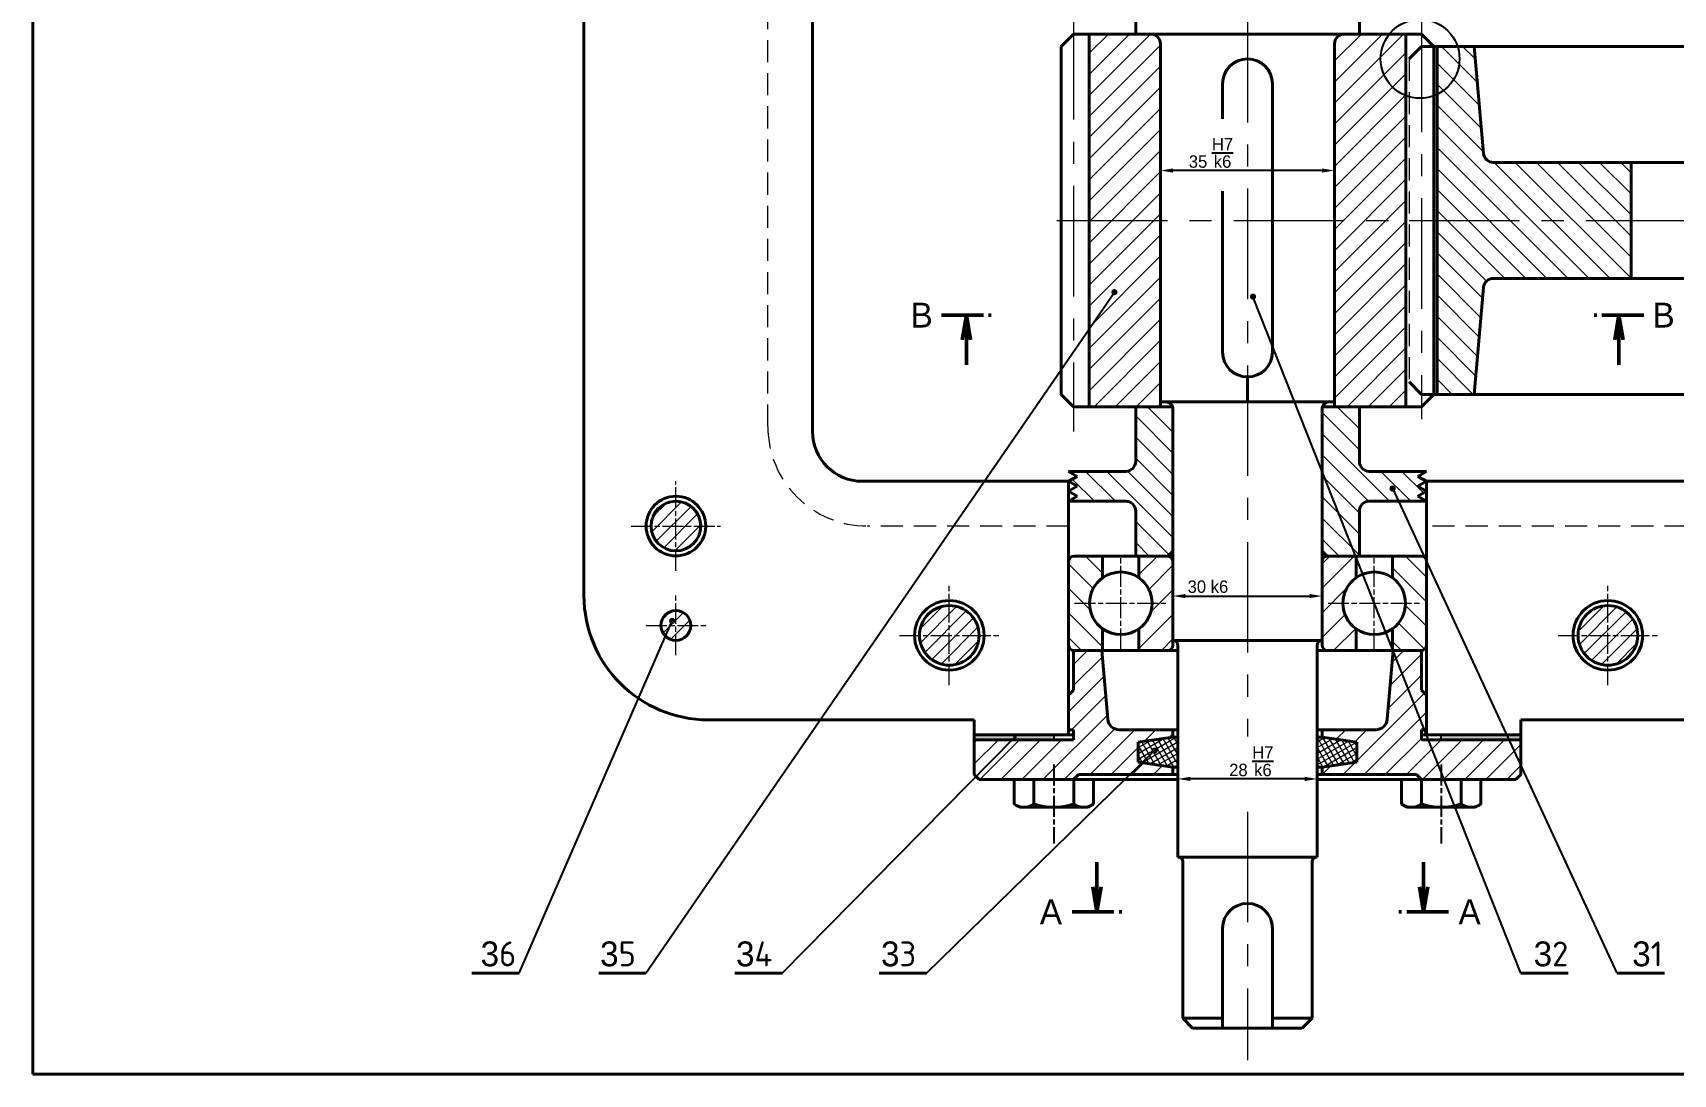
# Model space of a CAD drawing. Header units: millimetres. Extents: x -190 to 12889, y -227 to 3957.
# Drawn here: x 6903 to 7233, y 3116 to 3325.6 of the extents above; entities that cross this region are included whole.
import ezdxf

# ---------------------------------------------------------------- set-up
doc = ezdxf.new("R2010")
doc.units = ezdxf.units.MM
doc.header["$LTSCALE"] = 0.7
doc.header["$PDMODE"] = 35
doc.header["$PDSIZE"] = -4
for name, pattern in [('AM_ISO08W050', [18, 12, -1.5, 3, -1.5]), ('AM_ISO08W050x2', [9, 6, -0.75, 1.5, -0.75]), ('CENTER', [50.8, 31.75, -6.35, 6.35, -6.35]), ('HIDDEN', [9.525, 6.35, -3.175])]:
    doc.linetypes.add(name, pattern=pattern)
doc.layers.get('0').update_dxf_attribs({"color": 255})
for name, color, linetype, lineweight in [('AM_7', 4, 'AM_ISO08W050', 25), ('AM_8', 1, 'Continuous', 25), ('CON', 7, 'Continuous', 50), ('khuat', 6, 'HIDDEN', 13), ('manh', 1, 'Continuous', 13), ('net dam', 7, 'Continuous', 40), ('Net_chinh', 7, 'Continuous', 30), ('tam', 4, 'CENTER', 13)]:
    doc.layers.add(name, color=color, linetype=linetype, lineweight=lineweight)
doc.dimstyles.new('ISO-25', dxfattribs={"dimtxt": 2.5, "dimasz": 2.5, "dimexe": 1.25, "dimexo": 0.625, "dimtad": 1, "dimtxsty": 'Standard', "dimcen": 2.5, "dimadec": 0, "dimazin": 0, "dimtfac": 1, "dimtmove": 0, "dimatfit": 3, "dimfxl": 1, "dimarcsym": 0})
pattern_1 = [(45, (6426.5805, 2720.5655), (-2.474874, 2.474874), [])]
pattern_2 = [(135, (6426.5805, 2720.5655), (-2.474874, -2.474874), [])]
pattern_3 = [(120, (6426.5805, 2720.5655), (-0.8660254, -0.5), []), (210, (6426.5805, 2720.5655), (0.5, -0.8660254), [])]

# ---------------------------------------------------------------- blocks, each defined once
blk = doc.blocks.new('BULONGDAIOC')
for p, q in [((0, 8), (4.95, 8)), ((0, 8), (0, -8)), ((5.6, 6.87), (4.95, 8)), ((5.6, 6.87), (5.6, -6.87)), ((5.6, 6.87), (5.6, -6.87)), ((0, 4), (4.91, 4)), ((0, -4), (4.91, -4)), ((0, -8), (4.95, -8)), ((0.65, -8), (4.95, -8)), ((5.6, -6.87), (4.95, -8))]:
    blk.add_line(p, q)
for centre, radius, start, end in [((2.34, 6), 3.26, 322.1211, 37.8789), ((-6.4, 0), 12, 340.5288, 19.4712), ((2.34, -6), 3.26, 322.1211, 37.8789)]:
    blk.add_arc(centre, radius, start, end)
at = {"layer": 'AM_7', "linetype": 'AM_ISO08W050x2'}
blk.add_line((-3, 0), (12.9, 0), dxfattribs=at)
blk = doc.blocks.new('*D806')
at = {"color": 0, "lineweight": -2, "transparency": 16777216}
for p, q in [((7164.87, 3303.15), (7164.87, 3296.63)), ((7129.87, 3295.67), (7129.87, 3299.13)), ((7162.37, 3297.88), (7132.37, 3297.88))]:
    blk.add_line(p, q, dxfattribs=at)
at = {"color": 0, "transparency": 16777216}
for points in [[(7132.37, 3298.3), (7132.37, 3297.46), (7129.87, 3297.88)], [(7162.37, 3298.3), (7162.37, 3297.46), (7164.87, 3297.88)]]:
    blk.add_solid(points, dxfattribs=at)
at = {"layer": 'Defpoints', "color": 0, "transparency": 16777216}
for p in [(7164.87, 3303.77), (7129.87, 3297.88), (7129.87, 3295.04)]:
    blk.add_point(p, dxfattribs=at)
at = {"color": 0, "transparency": 16777216, "insert": (7140.02, 3301.42), "char_height": 2.5, "attachment_point": 5}
blk.add_mtext('35{}{\\C2; \\SH7/k6;}', dxfattribs=at)
blk = doc.blocks.new('*D807')
at = {"color": 0, "lineweight": -2, "transparency": 16777216}
for p, q in [((7132.37, 3214.88), (7132.37, 3211)), ((7134.87, 3212.25), (7159.87, 3212.25)), ((7162.37, 3212.04), (7162.37, 3211))]:
    blk.add_line(p, q, dxfattribs=at)
at = {"color": 0, "transparency": 16777216}
for points in [[(7134.87, 3212.67), (7134.87, 3211.84), (7132.37, 3212.25)], [(7159.87, 3212.67), (7159.87, 3211.84), (7162.37, 3212.25)]]:
    blk.add_solid(points, dxfattribs=at)
at = {"layer": 'Defpoints', "color": 0, "transparency": 16777216}
for p in [(7132.37, 3215.5), (7162.37, 3212.67), (7162.37, 3212.25)]:
    blk.add_point(p, dxfattribs=at)
at = {"color": 0, "transparency": 16777216, "insert": (7139.41, 3214.13), "char_height": 2.5, "attachment_point": 5}
blk.add_mtext('30{}{\\C2; k6}', dxfattribs=at)
blk = doc.blocks.new('*D808')
at = {"color": 0, "lineweight": -2, "transparency": 16777216}
for p, q in [((7133.37, 3170.2), (7133.37, 3176.71)), ((7158.87, 3175.46), (7135.87, 3175.46)), ((7161.37, 3168.16), (7161.37, 3176.71))]:
    blk.add_line(p, q, dxfattribs=at)
at = {"color": 0, "transparency": 16777216}
for points in [[(7135.87, 3175.88), (7135.87, 3175.04), (7133.37, 3175.46)], [(7158.87, 3175.88), (7158.87, 3175.04), (7161.37, 3175.46)]]:
    blk.add_solid(points, dxfattribs=at)
at = {"layer": 'Defpoints', "color": 0, "transparency": 16777216}
for p in [(7133.37, 3175.46), (7133.37, 3169.58), (7161.37, 3167.53)]:
    blk.add_point(p, dxfattribs=at)
at = {"color": 0, "transparency": 16777216, "insert": (7148.14, 3179), "char_height": 2.5, "attachment_point": 5}
blk.add_mtext('28{}{\\C2; \\SH7/k6;}', dxfattribs=at)

msp = doc.modelspace()

# ---------------------------------------------------------------- hatches: boundary and pattern name
h = msp.add_hatch()
h.set_pattern_fill('_USER', color=256, scale=2.5, angle=45, pattern_type=0)
h.set_pattern_definition([(45, (6426.5805, 2720.5655), (-1.767767, 1.767767), [])])
edge = h.paths.add_edge_path()
edge.add_arc((7122.8728, 3239.3451), 2, 270, 360)
h = msp.add_hatch(color=1)
h.dxf.hatch_style = 1
h.paths.add_polyline_path([(7092.3728, 3184.3451), (7092.3728, 3183.3436), (7108.4017, 3183.3436), (7108.4017, 3184.3451)])
h.paths.add_polyline_path([(7186.3439, 3184.3451), (7186.3439, 3183.3436), (7202.3728, 3183.3436), (7202.3728, 3184.3451)])
h.paths.add_polyline_path([(7237.3728, 3184.3451), (7237.3728, 3183.3436), (7261.7649, 3183.3436), (7261.7649, 3184.3451)])
h.paths.add_polyline_path([(7382.9807, 3184.3451), (7382.9807, 3183.3436), (7407.3728, 3183.3436), (7407.3728, 3184.3451)])
at = {"layer": 'AM_8'}
h = msp.add_hatch(color=256, dxfattribs=at)
edge = h.paths.add_edge_path(flags=0)
edge.add_arc((7120.6011, 3273.4006), 0.625, 0, 360)
h = msp.add_hatch(color=256, dxfattribs=at)
edge = h.paths.add_edge_path(flags=0)
edge.add_arc((7148.4712, 3272.5016), 0.625, 0, 360)
h = msp.add_hatch(color=256, dxfattribs=at)
edge = h.paths.add_edge_path(flags=0)
edge.add_arc((7176.5703, 3233.882), 0.625, 0, 360)
h = msp.add_hatch(color=256, dxfattribs=at)
edge = h.paths.add_edge_path(flags=0)
edge.add_arc((7031.6207, 3207.2578), 0.625, 0, 360)
h = msp.add_hatch(color=256, dxfattribs=at)
edge = h.paths.add_edge_path()
edge.add_arc((7100.5812, 3183.8825), 0.3603, 0, 360)
h = msp.add_hatch(color=256, dxfattribs=at)
edge = h.paths.add_edge_path(flags=0)
edge.add_arc((7128.6757, 3181.1542), 0.625, 0, 360)
at = {"layer": 'manh'}
h = msp.add_hatch(dxfattribs=at)
h.set_pattern_fill('_USER', color=1, scale=2, angle=45, pattern_type=0)
h.set_pattern_definition([(45, (5239.5146, 2854.2354), (-1.4142136, 1.4142136), [])])
h.paths.add_polyline_path([(7032.3728, 3354.3451), (7032.3728, 3349.3451), (7037.3728, 3349.3451, 0.41421356)])
h.paths.add_polyline_path([(7032.3728, 3354.3451, 0.41421356), (7027.3728, 3349.3451), (7032.3728, 3349.3451)])
h.paths.add_polyline_path([(7032.3728, 3349.3451), (7027.3728, 3349.3451, 0.41421356), (7032.3728, 3344.3451)])
h.paths.add_polyline_path([(7037.3728, 3349.3451), (7032.3728, 3349.3451), (7032.3728, 3344.3451, 0.41421356)])
h.paths.add_polyline_path([(7087.3728, 3377.3451), (7087.3728, 3371.3451), (7093.3728, 3371.3451, 0.41421356)])
h.paths.add_polyline_path([(7087.3728, 3377.3451, 0.41421356), (7081.3728, 3371.3451), (7087.3728, 3371.3451)])
h.paths.add_polyline_path([(7087.3728, 3371.3451), (7081.3728, 3371.3451, 0.41421356), (7087.3728, 3365.3451)])
h.paths.add_polyline_path([(7093.3728, 3371.3451), (7087.3728, 3371.3451), (7087.3728, 3365.3451, 0.41421356)])
h.paths.add_polyline_path([(7219.8728, 3377.3451, 0.41421356), (7213.8728, 3371.3451), (7219.8728, 3371.3451)])
h.paths.add_polyline_path([(7219.8728, 3371.3451), (7213.8728, 3371.3451, 0.41421356), (7219.8728, 3365.3451)])
h.paths.add_polyline_path([(7225.8728, 3371.3451), (7219.8728, 3371.3451), (7219.8728, 3365.3451, 0.41421356)])
h.paths.add_polyline_path([(7219.8728, 3377.3451), (7219.8728, 3371.3451), (7225.8728, 3371.3451, 0.41421356)])
h.paths.add_polyline_path([(7407.3728, 3377.3451), (7407.3728, 3371.3451), (7413.3728, 3371.3451, 0.41421356)])
h.paths.add_polyline_path([(7407.3728, 3377.3451, 0.41421356), (7401.3728, 3371.3451), (7407.3728, 3371.3451)])
h.paths.add_polyline_path([(7407.3728, 3371.3451), (7401.3728, 3371.3451, 0.41421356), (7407.3728, 3365.3451)])
h.paths.add_polyline_path([(7413.3728, 3371.3451), (7407.3728, 3371.3451), (7407.3728, 3365.3451, 0.41421356)])
h.paths.add_polyline_path([(7507.3728, 3354.3451, 0.41421356), (7502.3728, 3349.3451), (7507.3728, 3349.3451)])
h.paths.add_polyline_path([(7507.3728, 3354.3451), (7507.3728, 3349.3451), (7512.3728, 3349.3451, 0.41421356)])
h.paths.add_polyline_path([(7512.3728, 3349.3451), (7507.3728, 3349.3451), (7507.3728, 3344.3451, 0.41421356)])
h.paths.add_polyline_path([(7507.3728, 3349.3451), (7502.3728, 3349.3451, 0.41421356), (7507.3728, 3344.3451)])
h.paths.add_polyline_path([(7507.3728, 3372.3437, 0.41421356), (7504.3728, 3369.3437), (7507.3728, 3369.3437)])
h.paths.add_polyline_path([(7507.3728, 3372.3437), (7507.3728, 3369.3437), (7510.3728, 3369.3437, 0.41421356)])
h.paths.add_polyline_path([(7510.3728, 3369.3437), (7507.3728, 3369.3437), (7507.3728, 3366.3437, 0.41421356)])
h.paths.add_polyline_path([(7507.3728, 3369.3437), (7504.3728, 3369.3437, 0.41421356), (7507.3728, 3366.3437)])
h.paths.add_polyline_path([(7507.3728, 3231.3451, 0.41421356), (7502.3728, 3226.3451), (7507.3728, 3226.3451)])
h.paths.add_polyline_path([(7507.3728, 3231.3451), (7507.3728, 3226.3451), (7512.3728, 3226.3451, 0.41421356)])
h.paths.add_polyline_path([(7512.3728, 3226.3451), (7507.3728, 3226.3451), (7507.3728, 3221.3451, 0.41421356)])
h.paths.add_polyline_path([(7507.3728, 3226.3451), (7502.3728, 3226.3451, 0.41421356), (7507.3728, 3221.3451)])
h.paths.add_polyline_path([(7407.3728, 3210.3451, 0.37620309), (7401.4246, 3205.1318), (7401.6852, 3204.3451), (7407.3728, 3204.3451)])
h.paths.add_polyline_path([(7407.3728, 3204.3451), (7401.6852, 3204.3451), (7403.0705, 3200.163, 0.20259403), (7407.3728, 3198.3451)])
h.paths.add_polyline_path([(7413.3728, 3204.3451), (7407.3728, 3204.3451), (7407.3728, 3198.3451, 0.41421356)])
h.paths.add_polyline_path([(7407.3728, 3210.3451), (7407.3728, 3204.3451), (7413.3728, 3204.3451, 0.41421356)])
h.paths.add_polyline_path([(7401.6852, 3204.3451), (7401.3728, 3204.3451, 0.19523589), (7403.0705, 3200.163)])
h.paths.add_polyline_path([(7219.8728, 3210.3451, 0.41421356), (7213.8728, 3204.3451), (7219.8728, 3204.3451)])
h.paths.add_polyline_path([(7219.8728, 3204.3451), (7213.8728, 3204.3451, 0.41421356), (7219.8728, 3198.3451)])
h.paths.add_polyline_path([(7225.8728, 3204.3451), (7219.8728, 3204.3451), (7219.8728, 3198.3451, 0.41421356)])
h.paths.add_polyline_path([(7219.8728, 3210.3451), (7219.8728, 3204.3451), (7225.8728, 3204.3451, 0.41421356)])
h.paths.add_polyline_path([(7087.3728, 3210.3451), (7087.3728, 3204.3451), (7093.3728, 3204.3451, 0.41421356)])
h.paths.add_polyline_path([(7087.3728, 3210.3451, 0.41421356), (7081.3728, 3204.3451), (7087.3728, 3204.3451)])
h.paths.add_polyline_path([(7087.3728, 3204.3451), (7081.3728, 3204.3451, 0.41421356), (7087.3728, 3198.3451)])
h.paths.add_polyline_path([(7093.3728, 3204.3451), (7087.3728, 3204.3451), (7087.3728, 3198.3451, 0.41421356)])
h.paths.add_polyline_path([(7032.3728, 3209.3451), (7032.3728, 3206.3451), (7035.3728, 3206.3451, 0.41421356)])
h.paths.add_polyline_path([(7032.3728, 3209.3451, 0.41421356), (7029.3728, 3206.3451), (7032.3728, 3206.3451)])
h.paths.add_polyline_path([(7032.3728, 3206.3451), (7031.2242, 3206.3451), (7030.2873, 3204.1886, 0.19456239), (7032.3728, 3203.3451)])
h.paths.add_polyline_path([(7035.3728, 3206.3451), (7032.3728, 3206.3451), (7032.3728, 3203.3451, 0.41421356)])
h.paths.add_polyline_path([(7031.2242, 3206.3451), (7029.3728, 3206.3451, 0.2032696), (7030.2873, 3204.1886)])
h.paths.add_polyline_path([(7032.3728, 3231.3451, 0.41421356), (7027.3728, 3226.3451), (7032.3728, 3226.3451)])
h.paths.add_polyline_path([(7032.3728, 3226.3451), (7027.3728, 3226.3451, 0.41421356), (7032.3728, 3221.3451)])
h.paths.add_polyline_path([(7037.3728, 3226.3451), (7032.3728, 3226.3451), (7032.3728, 3221.3451, 0.41421356)])
h.paths.add_polyline_path([(7032.3728, 3231.3451), (7032.3728, 3226.3451), (7037.3728, 3226.3451, 0.41421356)])
h = msp.add_hatch(dxfattribs=at)
h.set_pattern_fill('_USER', color=1, scale=3, angle=45, pattern_type=0)
h.set_pattern_definition([(45, (4198.7608, 2653.3273), (-2.1213203, 2.1213203), [])])
h.paths.add_polyline_path([(7129.8728, 3323.3437, 0.41421356), (7127.8728, 3325.3437), (7124.8728, 3325.3437), (7115.4978, 3325.3448), (7115.4978, 3287.8451), (7129.8728, 3287.8451)])
h.paths.add_polyline_path([(7115.4978, 3250.3451), (7129.8728, 3250.3451), (7129.8728, 3287.8451), (7115.4978, 3287.8451)])
h.paths.add_polyline_path([(7179.2478, 3325.3451), (7169.8728, 3325.3451), (7169.8728, 3325.3437), (7166.8728, 3325.3437, 0.41421356), (7164.8728, 3323.3437), (7164.8728, 3287.8451), (7179.2478, 3287.8451)])
h.paths.add_polyline_path([(7179.2478, 3287.8451), (7164.8728, 3287.8451), (7164.8728, 3251.3437), (7164.8728, 3250.3451), (7169.8728, 3250.3451), (7179.2478, 3250.3451)])
h = msp.add_hatch(dxfattribs=at)
h.set_pattern_fill('_USER', color=1, scale=3, angle=135, pattern_type=0)
h.set_pattern_definition([(135, (4198.7608, 2653.3273), (-2.1213203, -2.1213203), [])])
h.paths.add_polyline_path([(7224.5603, 3299.5118), (7196.872, 3299.5118, -0.38887873), (7194.8796, 3301.3375), (7192.9981, 3322.8437), (7185.4978, 3322.8437), (7185.4978, 3287.8451), (7224.5603, 3287.8451)])
h.paths.add_polyline_path([(7224.5603, 3287.8451), (7185.4978, 3287.8451), (7185.4978, 3252.8437), (7192.9978, 3252.8437), (7194.8796, 3274.3528, -0.38887873), (7196.872, 3276.1785), (7224.5603, 3276.1785)])
h.paths.add_polyline_path([(7292.3728, 3322.8437), (7287.3728, 3322.8437), (7281.1227, 3322.8437), (7279.2411, 3301.3375, -0.38887873), (7277.2487, 3299.5118), (7249.5603, 3299.5118), (7249.5603, 3287.8451), (7292.3728, 3287.8451)])
h.paths.add_polyline_path([(7292.3728, 3287.8451), (7249.5603, 3287.8451), (7249.5603, 3276.1785), (7277.2487, 3276.1785, -0.38887873), (7279.2411, 3274.3528), (7281.1229, 3252.8437), (7290.3728, 3252.8437, 0.41421356), (7292.3728, 3254.8437)])
h = msp.add_hatch(dxfattribs=at)
h.set_pattern_fill('_USER', color=1, scale=3, angle=135, pattern_type=0)
h.set_pattern_definition([(135, (2254.031, 3257.259), (-2.1213203, -2.1213203), [])])
h.paths.add_polyline_path([(7132.3728, 3249.3451), (7131.3728, 3250.3451), (7124.8728, 3250.3451), (7124.8728, 3239.3451, -0.41421356), (7122.8728, 3237.3451), (7111.3728, 3237.3451), (7113.1049, 3236.3451), (7111.3728, 3235.3451), (7113.1049, 3234.3451), (7111.3728, 3233.3451), (7113.1049, 3232.3451), (7111.3728, 3231.3451), (7122.8728, 3231.3451, -0.41421356), (7124.8728, 3229.3451), (7124.8728, 3220.3036), (7131.3728, 3220.3036), (7132.3728, 3221.3036)])
h.paths.add_polyline_path([(7162.3728, 3221.3036), (7163.3728, 3220.3036), (7169.8728, 3220.3036), (7169.8728, 3229.3451, -0.41421356), (7171.8728, 3231.3451), (7183.3728, 3231.3451), (7181.6408, 3232.3451), (7183.3728, 3233.3451), (7181.6408, 3234.3451), (7183.3728, 3235.3451), (7181.6408, 3236.3451), (7183.3728, 3237.3451), (7171.8728, 3237.3451, -0.41421356), (7169.8728, 3239.3451), (7169.8728, 3250.3451), (7163.3728, 3250.3451), (7162.3728, 3249.3451)])
h = msp.add_hatch(dxfattribs=at)
h.set_pattern_fill('_U', color=256, scale=3.5, angle=135, style=0, pattern_type=0)
h.set_pattern_definition(pattern_2)
edge = h.paths.add_edge_path()
edge.add_line((7118.2188, 3205.6792), (7118.2188, 3201.3036))
edge.add_line((7118.2188, 3201.3036), (7112.4728, 3201.3036))
edge.add_arc((7112.4728, 3202.4036), 1.1, 180, 270, ccw=False)
edge.add_line((7111.3728, 3202.4036), (7111.3728, 3219.2036))
edge.add_arc((7112.4728, 3219.2036), 1.1, 90, 180, ccw=False)
edge.add_line((7112.4728, 3220.3036), (7118.2188, 3220.3036))
edge.add_line((7118.2188, 3220.3036), (7118.2188, 3215.9279))
edge.add_arc((7121.8728, 3210.8036), 6.2937, 125.491388, 234.508612)
h = msp.add_hatch(dxfattribs=at)
h.set_pattern_fill('_U', color=256, scale=3.5, angle=45, style=0, pattern_type=0)
h.set_pattern_definition(pattern_1)
edge = h.paths.add_edge_path()
edge.add_line((7125.5268, 3220.3036), (7131.2728, 3220.3036))
edge.add_arc((7131.2728, 3219.2036), 1.1, 0, 90, ccw=False)
edge.add_line((7132.3728, 3219.2036), (7132.3728, 3202.4036))
edge.add_arc((7131.2728, 3202.4036), 1.1, -90, 0, ccw=False)
edge.add_line((7131.2728, 3201.3036), (7125.5268, 3201.3036))
edge.add_line((7125.5268, 3201.3036), (7125.5268, 3205.6792))
edge.add_arc((7121.8728, 3210.8036), 6.2937, 305.491388, 414.508612)
edge.add_line((7125.5268, 3215.9279), (7125.5268, 3220.3036))
h = msp.add_hatch(dxfattribs=at)
h.set_pattern_fill('_U', color=256, scale=3.5, angle=45, style=0, pattern_type=0)
h.set_pattern_definition(pattern_1)
edge = h.paths.add_edge_path()
edge.add_line((7169.2188, 3205.6792), (7169.2188, 3201.3036))
edge.add_line((7169.2188, 3201.3036), (7163.4728, 3201.3036))
edge.add_arc((7163.4728, 3202.4036), 1.1, 180, 270, ccw=False)
edge.add_line((7162.3728, 3202.4036), (7162.3728, 3219.2036))
edge.add_arc((7163.4728, 3219.2036), 1.1, 90, 180, ccw=False)
edge.add_line((7163.4728, 3220.3036), (7169.2188, 3220.3036))
edge.add_line((7169.2188, 3220.3036), (7169.2188, 3215.9279))
edge.add_arc((7172.8728, 3210.8036), 6.2937, 125.491388, 234.508612)
h = msp.add_hatch(dxfattribs=at)
h.set_pattern_fill('_U', color=256, scale=3.5, angle=135, style=0, pattern_type=0)
h.set_pattern_definition(pattern_2)
edge = h.paths.add_edge_path()
edge.add_line((7176.5268, 3220.3036), (7182.2728, 3220.3036))
edge.add_arc((7182.2728, 3219.2036), 1.1, 0, 90, ccw=False)
edge.add_line((7183.3728, 3219.2036), (7183.3728, 3202.4036))
edge.add_arc((7182.2728, 3202.4036), 1.1, -90, 0, ccw=False)
edge.add_line((7182.2728, 3201.3036), (7176.5268, 3201.3036))
edge.add_line((7176.5268, 3201.3036), (7176.5268, 3205.6792))
edge.add_arc((7172.8728, 3210.8036), 6.2937, 305.491388, 414.508612)
edge.add_line((7176.5268, 3215.9279), (7176.5268, 3220.3036))
h = msp.add_hatch(dxfattribs=at)
h.set_pattern_fill('_USER', color=1, scale=3, angle=45, pattern_type=0)
h.set_pattern_definition([(45, (6426.5805, 2720.5655), (-2.12132, 2.12132), [])])
edge = h.paths.add_edge_path()
edge.add_line((7125.3728, 3182.8436), (7132.3728, 3183.8436))
edge.add_line((7132.3728, 3183.8436), (7132.3728, 3185.3436))
edge.add_line((7132.3728, 3185.3436), (7121.5816, 3185.3436))
edge.add_arc((7121.5816, 3187.6667), 2.3231, 185, 270, ccw=False)
edge.add_line((7119.2673, 3187.4642), (7118.0565, 3201.3036))
edge.add_line((7118.0565, 3201.3036), (7112.3728, 3201.3036))
edge.add_line((7112.3728, 3201.3036), (7112.3728, 3193.3436))
edge.add_line((7112.3728, 3193.3436), (7111.3728, 3192.3436))
edge.add_line((7111.3728, 3192.3436), (7111.3728, 3185.3436))
edge.add_line((7111.3728, 3185.3436), (7112.3728, 3185.3436))
edge.add_line((7112.3728, 3185.3436), (7112.3728, 3183.3436))
edge.add_line((7112.3728, 3183.3436), (7092.3728, 3183.3436))
edge.add_line((7092.3728, 3183.3436), (7092.3728, 3176.3436))
edge.add_line((7092.3728, 3176.3436), (7093.3728, 3175.3436))
edge.add_line((7093.3728, 3175.3436), (7112.3728, 3175.3436))
edge.add_line((7112.3728, 3175.3436), (7113.3728, 3176.3436))
edge.add_line((7113.3728, 3176.3436), (7132.3728, 3176.3436))
edge.add_line((7132.3728, 3176.3436), (7132.3728, 3177.8436))
edge.add_line((7132.3728, 3177.8436), (7125.3728, 3178.8436))
edge.add_line((7125.3728, 3178.8436), (7125.3728, 3182.8436))
edge = h.paths.add_edge_path()
edge.add_line((7202.3728, 3183.3436), (7182.3728, 3183.3436))
edge.add_line((7182.3728, 3183.3436), (7182.3728, 3185.3436))
edge.add_line((7182.3728, 3185.3436), (7183.3728, 3185.3436))
edge.add_line((7183.3728, 3185.3436), (7183.3728, 3192.3436))
edge.add_line((7183.3728, 3192.3436), (7182.3728, 3193.3436))
edge.add_line((7182.3728, 3193.3436), (7182.3728, 3201.3036))
edge.add_line((7182.3728, 3201.3036), (7176.6885, 3201.2968))
edge.add_line((7176.6885, 3201.2968), (7175.4783, 3187.4642))
edge.add_arc((7173.1641, 3187.6667), 2.3231, 271.278187, 355, ccw=False)
edge.add_line((7173.2159, 3185.3442), (7162.3728, 3185.3436))
edge.add_line((7162.3728, 3185.3436), (7162.3728, 3183.8436))
edge.add_line((7162.3728, 3183.8436), (7169.3728, 3182.8436))
edge.add_line((7169.3728, 3182.8436), (7169.3728, 3178.8436))
edge.add_line((7169.3728, 3178.8436), (7162.3728, 3177.8436))
edge.add_line((7162.3728, 3177.8436), (7162.3728, 3176.3436))
edge.add_line((7162.3728, 3176.3436), (7181.3728, 3176.3436))
edge.add_line((7181.3728, 3176.3436), (7182.3728, 3175.3436))
edge.add_line((7182.3728, 3175.3436), (7201.3728, 3175.3436))
edge.add_line((7201.3728, 3175.3436), (7202.3728, 3176.3436))
edge.add_line((7202.3728, 3176.3436), (7202.3728, 3183.3436))
h = msp.add_hatch(dxfattribs=at)
h.set_pattern_fill('_U', color=1, angle=120, style=0, double=1, pattern_type=0)
h.set_pattern_definition(pattern_3)
h.paths.add_polyline_path([(7132.3728, 3183.8436), (7125.3728, 3182.8436), (7125.3728, 3178.8436), (7132.3728, 3177.8436), (7133.3728, 3177.8436), (7133.3728, 3183.8436)])
h = msp.add_hatch(dxfattribs=at)
h.set_pattern_fill('_U', color=1, angle=120, style=0, double=1, pattern_type=0)
h.set_pattern_definition(pattern_3)
h.paths.add_polyline_path([(7169.3728, 3182.8436), (7162.3728, 3183.8436), (7161.3728, 3183.8436), (7161.3728, 3177.8436), (7162.3728, 3177.8436), (7169.3728, 3178.8436)])

# ---------------------------------------------------------------- linework, layer by layer
for points in [[(7092.3728, 3184.3451), (7092.3728, 3184.3451), (7108.4017, 3184.3451), (7108.4017, 3183.3436), (7092.3728, 3183.3436)], [(7186.3439, 3184.3451), (7202.3728, 3184.3451), (7202.3728, 3183.3436), (7186.3439, 3183.3436)]]:
    msp.add_lwpolyline(points, close=True)
at = {"layer": 'AM_7', "linetype": 'AM_ISO08W050x2'}
msp.add_line((7108.4017, 3178.3436), (7108.4017, 3162.4444), dxfattribs=at)
at = {"layer": 'AM_8'}
for p, q in [((7026.3465, 3136.3709), (7120.6011, 3273.4006)), ((7202.3619, 3136.3709), (7148.4712, 3272.5016)), ((7221.7608, 3136.3709), (7176.5812, 3233.9662)), ((7000.8255, 3136.3709), (7031.6207, 3207.2578)), ((7053.749, 3136.3709), (7100.5812, 3183.8825)), ((7082.7974, 3136.3709), (7128.6757, 3181.1542))]:
    msp.add_line(p, q, dxfattribs=at)
msp.add_circle((7182.0884, 3320.3529), 7.9405, dxfattribs=at)
at = {"layer": 'CON'}
for p, q in [((7111.3728, 3192.3436), (7111.3728, 3192.3436)), ((7112.3728, 3175.3436), (7112.3728, 3175.3436)), ((7112.3728, 3175.3436), (7112.3728, 3175.3436))]:
    msp.add_line(p, q, dxfattribs=at)
at = {"layer": 'khuat'}
msp.add_line((7179.8728, 3320.3437), (7179.8728, 3255.3466), dxfattribs=at)
msp.add_lwpolyline([(7111.3728, 3226.3451), (7070.8728, 3226.3451, -0.41421356), (7050.8728, 3246.3451), (7050.8728, 3329.3451, -0.41421356), (7070.8728, 3349.3451), (7111.3728, 3349.3451)], format="xyb", dxfattribs=at)
msp.add_lwpolyline([(7262.3728, 3226.3451), (7183.3728, 3226.3451)], dxfattribs=at)
at = {"layer": 'net dam'}
for p, q in [((6902.9903, 3957.0433), (6902.9903, 3116.0433)), ((7124.8728, 3330.3437), (7124.8728, 3325.3437)), ((7169.8728, 3330.3437), (7169.8728, 3325.3437)), ((7109.8728, 3322.8451), (7112.3728, 3325.3451)), ((7182.3728, 3325.3451), (7112.3728, 3325.3451)), ((7115.4978, 3250.3451), (7115.4978, 3325.3451)), ((7129.8728, 3323.3437), (7129.8728, 3250.3451)), ((7164.8728, 3323.3437), (7164.8728, 3250.3451)), ((7179.2478, 3325.3451), (7179.2478, 3250.3451)), ((7184.8728, 3322.8451), (7182.3728, 3325.3451)), ((7109.8728, 3322.8451), (7109.8728, 3252.8451)), ((7179.8728, 3320.3437), (7182.3713, 3322.8437)), ((7294.787, 3322.8437), (7182.3728, 3322.8437)), ((7184.8728, 3322.8451), (7184.8728, 3252.8451)), ((7185.4978, 3252.8437), (7185.4978, 3322.8466)), ((7194.8796, 3301.3375), (7192.9978, 3322.8466)), ((7142.3728, 3315.3451), (7142.3728, 3308.2953)), ((7152.3728, 3315.3451), (7152.3728, 3261.3437)), ((7196.872, 3299.5118), (7277.2487, 3299.5118)), ((7224.5603, 3299.5118), (7224.5603, 3276.1785)), ((7142.3728, 3293.7419), (7142.3728, 3261.3437)), ((7194.8796, 3274.3528), (7192.9978, 3252.8437)), ((7196.872, 3276.1785), (7277.2487, 3276.1785)), ((7147.3728, 3256.3437), (7147.3728, 3251.3437)), ((7179.8728, 3255.3466), (7182.3743, 3252.8437)), ((7109.8728, 3252.8451), (7112.3728, 3250.3451)), ((7129.8728, 3251.3437), (7164.8728, 3251.3437)), ((7184.8728, 3252.8451), (7182.3728, 3250.3451)), ((7182.3743, 3252.8437), (7462.3713, 3252.8437)), ((7112.3728, 3250.3451), (7132.2865, 3250.3451)), ((7124.8728, 3239.3451), (7124.8728, 3250.3451)), ((7132.3728, 3202.4036), (7132.3728, 3249.8437)), ((7162.3728, 3249.8437), (7162.3728, 3221.3036)), ((7162.4591, 3250.3451), (7182.3728, 3250.3451)), ((7169.8728, 3239.3451), (7169.8728, 3250.3451)), ((7122.8728, 3237.3451), (7111.3728, 3237.3451)), ((7113.1049, 3236.3451), (7111.3728, 3237.3451)), ((7113.1049, 3236.3451), (7111.3728, 3235.3451)), ((7111.3728, 3235.3451), (7111.3728, 3184.3451)), ((7113.1049, 3234.3451), (7111.3728, 3235.3451)), ((7113.1049, 3234.3451), (7111.3728, 3233.3451)), ((7183.3728, 3237.3451), (7171.8728, 3237.3451)), ((7181.6408, 3236.3451), (7183.3728, 3237.3451)), ((7181.6408, 3236.3451), (7183.3728, 3235.3451)), ((7181.6408, 3234.3451), (7183.3728, 3235.3451)), ((7181.6408, 3234.3451), (7183.3728, 3233.3451)), ((7183.3728, 3235.3451), (7183.3728, 3184.3451)), ((7113.1049, 3232.3451), (7111.3728, 3233.3451)), ((7113.1049, 3232.3451), (7111.3728, 3231.3451)), ((7122.8728, 3231.3451), (7111.3728, 3231.3451)), ((7183.3728, 3231.3451), (7171.8728, 3231.3451)), ((7181.6408, 3232.3451), (7183.3728, 3233.3451)), ((7181.6408, 3232.3451), (7183.3728, 3231.3451)), ((7124.8728, 3220.3036), (7124.8728, 3229.3451)), ((7169.8728, 3220.3036), (7169.8728, 3229.3451)), ((7131.3728, 3220.3036), (7132.3728, 3221.3036)), ((7163.3728, 3220.3036), (7162.3728, 3221.3036)), ((7162.3728, 3221.3036), (7162.3728, 3219.2036)), ((7118.2188, 3220.3036), (7112.4728, 3220.3036)), ((7118.2188, 3220.3036), (7125.5268, 3220.3036)), ((7118.2188, 3220.3036), (7118.2188, 3215.9279)), ((7131.2728, 3220.3036), (7125.5268, 3220.3036)), ((7125.5268, 3220.3036), (7125.5268, 3215.9279)), ((7131.2728, 3220.3036), (7132.3728, 3220.3036)), ((7162.3728, 3220.3036), (7163.4728, 3220.3036)), ((7162.3728, 3202.4036), (7162.3728, 3219.2036)), ((7169.2188, 3220.3036), (7163.4728, 3220.3036)), ((7169.2188, 3220.3036), (7176.5268, 3220.3036)), ((7169.2188, 3220.3036), (7169.2188, 3215.9279)), ((7182.2728, 3220.3036), (7176.5268, 3220.3036)), ((7176.5268, 3220.3036), (7176.5268, 3215.9279)), ((7118.2188, 3205.6792), (7118.2188, 3201.3036)), ((7125.5268, 3205.6792), (7125.5268, 3201.3036)), ((7169.2188, 3205.6792), (7169.2188, 3201.3036)), ((7176.5268, 3205.6792), (7176.5268, 3201.3036)), ((7112.3728, 3193.3436), (7112.3728, 3201.3036)), ((7118.2188, 3201.3036), (7112.4728, 3201.3036)), ((7118.0565, 3201.3036), (7119.2673, 3187.4642)), ((7118.2188, 3201.3036), (7125.5268, 3201.3036)), ((7131.2728, 3201.3036), (7125.5268, 3201.3036)), ((7131.2728, 3201.3036), (7133.3728, 3201.3036)), ((7132.3728, 3203.3036), (7162.3728, 3203.3036)), ((7133.3728, 3202.3036), (7133.3728, 3159.7436)), ((7161.3728, 3202.3036), (7161.3728, 3159.7436)), ((7161.3728, 3201.3036), (7163.4728, 3201.3036)), ((7163.4728, 3201.3036), (7169.2188, 3201.3036)), ((7169.2188, 3201.3036), (7176.5268, 3201.3036)), ((7176.6891, 3201.3036), (7175.4783, 3187.4642)), ((7176.5268, 3201.3036), (7182.2728, 3201.3036)), ((7182.3728, 3193.3436), (7182.3728, 3201.3036)), ((7111.3728, 3192.3436), (7112.3728, 3193.3436)), ((7183.3728, 3192.3436), (7182.3728, 3193.3436)), ((7092.3728, 3187.3451), (7092.3728, 3184.3451)), ((7112.3728, 3185.3436), (7111.3728, 3185.3436)), ((7112.3728, 3183.3436), (7112.3728, 3185.3436)), ((7133.3728, 3185.3436), (7121.5816, 3185.3436)), ((7132.3728, 3185.3436), (7132.3728, 3183.8436)), ((7173.1641, 3185.3436), (7161.3728, 3185.3436)), ((7162.3728, 3183.8436), (7162.3728, 3185.3436)), ((7182.3728, 3185.3436), (7183.3728, 3185.3436)), ((7182.3728, 3183.3436), (7182.3728, 3185.3436)), ((7202.3728, 3187.3451), (7202.3728, 3184.3451)), ((7092.3728, 3184.3451), (7112.3728, 3184.3451)), ((7092.3728, 3184.3451), (7092.3728, 3183.3436)), ((7092.3728, 3183.3436), (7092.3728, 3176.3436)), ((7112.3728, 3183.3436), (7092.3728, 3183.3436)), ((7125.3728, 3182.8436), (7132.3728, 3183.8436)), ((7125.3728, 3178.8436), (7125.3728, 3182.8436)), ((7133.3728, 3183.8436), (7132.3728, 3183.8436)), ((7162.3728, 3183.8436), (7161.3728, 3183.8436)), ((7169.3728, 3182.8436), (7162.3728, 3183.8436)), ((7169.3728, 3178.8436), (7169.3728, 3182.8436)), ((7202.3728, 3184.3451), (7182.3728, 3184.3451)), ((7202.3728, 3183.3436), (7182.3728, 3183.3436)), ((7202.3728, 3184.304), (7202.3728, 3183.3436)), ((7202.3728, 3183.3436), (7202.3728, 3176.3436)), ((7125.3728, 3178.8436), (7132.3728, 3177.8436)), ((7169.3728, 3178.8436), (7162.3728, 3177.8436)), ((7092.3728, 3176.3436), (7093.3728, 3175.3436)), ((7093.3728, 3175.3436), (7133.3728, 3175.3436)), ((7100.4017, 3175.3436), (7100.4017, 3170.3944)), ((7104.4017, 3175.3436), (7104.4017, 3170.4299)), ((7113.3728, 3176.3436), (7112.3728, 3175.3436)), ((7112.4017, 3175.3436), (7112.4017, 3170.4299)), ((7133.3728, 3176.3436), (7113.3728, 3176.3436)), ((7116.4017, 3175.3436), (7116.4017, 3170.3944)), ((7132.3728, 3177.8436), (7132.3728, 3176.3436)), ((7133.3728, 3177.8436), (7132.3728, 3177.8436)), ((7162.3728, 3177.8436), (7161.3728, 3177.8436)), ((7181.3728, 3176.3436), (7161.3728, 3176.3436)), ((7161.3728, 3175.3436), (7201.3728, 3175.3436)), ((7162.3728, 3176.3436), (7162.3728, 3177.8436)), ((7181.3728, 3176.3436), (7182.3728, 3175.3436)), ((7202.3728, 3176.3436), (7201.3728, 3175.3436)), ((7101.5289, 3169.7436), (7100.4017, 3170.3944)), ((7115.2745, 3169.7436), (7101.5289, 3169.7436)), ((7115.2745, 3169.7436), (7116.4017, 3170.3944)), ((7161.3728, 3159.7436), (7133.3728, 3159.7436)), ((7134.3326, 3158.9003), (7134.3326, 3127.3036)), ((7160.3728, 3158.7753), (7160.3728, 3127.3036)), ((7142.3728, 3145.4067), (7142.3728, 3125.3036)), ((7152.3728, 3145.4067), (7152.3728, 3125.3036)), ((7000.8255, 3136.3709), (6991.3255, 3136.3709)), ((6991.3255, 3136.3709), (7000.8255, 3136.3709)), ((7016.8465, 3136.3709), (7026.3465, 3136.3709)), ((7053.749, 3136.3709), (7044.249, 3136.3709)), ((7044.249, 3136.3709), (7053.749, 3136.3709)), ((7073.2974, 3136.3709), (7082.7974, 3136.3709)), ((7202.3619, 3136.3709), (7211.8619, 3136.3709)), ((7202.3619, 3136.3709), (7211.8619, 3136.3709)), ((7221.7608, 3136.3709), (7231.2608, 3136.3709)), ((7136.3326, 3125.3036), (7134.3326, 3127.3036)), ((7142.3728, 3127.3036), (7134.3326, 3127.3036)), ((7160.3728, 3127.3036), (7152.3728, 3127.3036)), ((7158.3728, 3125.3036), (7160.3728, 3127.3036)), ((7158.3728, 3125.3036), (7136.3326, 3125.3036)), ((6902.9903, 3116.0433), (8091.9903, 3116.0433))]:
    msp.add_line(p, q, dxfattribs=at)
at = {"layer": 'net dam', "color": 7, "linetype": 'AM_ISO08W050', "lineweight": 50}
for p, q in [((7085.8269, 3268.7868), (7095.8269, 3268.7868)), ((7227.0861, 3268.7868), (7217.0861, 3268.7868)), ((7090.8269, 3263.7868), (7090.8269, 3258.7868)), ((7222.0861, 3263.7868), (7222.0861, 3258.7868)), ((7117.0734, 3153.724), (7117.0734, 3158.724)), ((7182.8045, 3153.724), (7182.8045, 3158.724)), ((7112.0734, 3148.724), (7122.0734, 3148.724)), ((7187.8045, 3148.724), (7177.8045, 3148.724))]:
    msp.add_line(p, q, dxfattribs=at)
at = {"layer": 'net dam', "color": 7, "linetype": 'Continuous', "lineweight": 50}
for p, q in [((7089.9936, 3263.7868), (7090.8269, 3268.7868)), ((7090.8269, 3263.7868), (7090.8269, 3268.7868)), ((7090.8269, 3268.7868), (7091.6602, 3263.7868)), ((7222.0861, 3268.7868), (7221.2528, 3263.7868)), ((7222.0861, 3263.7868), (7222.0861, 3268.7868)), ((7222.9195, 3263.7868), (7222.0861, 3268.7868)), ((7116.2401, 3153.724), (7117.0734, 3148.724)), ((7117.0734, 3153.724), (7117.0734, 3148.724)), ((7117.0734, 3148.724), (7117.9068, 3153.724)), ((7182.8045, 3148.724), (7181.9711, 3153.724)), ((7182.8045, 3153.724), (7182.8045, 3148.724)), ((7183.6378, 3153.724), (7182.8045, 3148.724))]:
    msp.add_line(p, q, dxfattribs=at)
at = {"layer": 'net dam'}
for points in [[(7092.3728, 3187.3451), (7038.8728, 3187.3451, -0.41421356), (7013.8728, 3212.3451), (7013.8728, 3363.3451, -0.41421356), (7038.8728, 3388.3451), (7092.3728, 3388.3451)], [(7111.3728, 3235.3451), (7069.8728, 3235.3451, -0.41421356), (7059.8728, 3245.3451), (7059.8728, 3330.3451, -0.41421356), (7069.8728, 3340.3451), (7111.3728, 3340.3451)]]:
    msp.add_lwpolyline(points, format="xyb", dxfattribs=at)
for points in [[(7262.3728, 3235.3451), (7183.3728, 3235.3451)], [(7237.3728, 3187.3451), (7202.3728, 3187.3451)]]:
    msp.add_lwpolyline(points, dxfattribs=at)
for centre, radius in [((7032.3728, 3226.3451), 6), ((7032.3728, 3226.3451), 5), ((7219.8728, 3204.3451), 7), ((7032.3728, 3206.3451), 3), ((7087.3728, 3204.3451), 6), ((7219.8728, 3204.3451), 6)]:
    msp.add_circle(centre, radius, dxfattribs=at)
at = {"layer": 'net dam', "extrusion": (0, 0, -1)}
msp.add_circle((-7087.3728, 3204.3451), 7, dxfattribs=at)
at = {"layer": 'net dam'}
for centre, radius, start, end in [((7127.8728, 3323.3437), 2, 0, 90), ((7166.8728, 3323.3437), 2, 90, 180), ((7147.3728, 3315.3451), 5, 0, 180), ((7196.872, 3301.5118), 2, 185, 270), ((7196.872, 3274.1785), 2, 90, 175), ((7147.3728, 3261.3437), 5, 180, 0), ((7130.8728, 3249.8437), 1.5, 0, 90), ((7163.8728, 3249.8437), 1.5, 90, 180), ((7122.8728, 3239.3451), 2, 270, 0), ((7171.8728, 3239.3451), 2, 180, 270), ((7122.8728, 3229.3451), 2, 0, 90), ((7171.8728, 3229.3451), 2, 90, 180), ((7112.4728, 3219.2036), 1.1, 90, 180), ((7131.2728, 3219.2036), 1.1, 0, 90), ((7163.4728, 3219.2036), 1.1, 90, 180), ((7182.2728, 3219.2036), 1.1, 0, 90), ((7121.8728, 3210.8036), 6.2937, 125.491388, 234.508612), ((7121.8728, 3210.8036), 6.2937, 54.508612, 125.491388), ((7121.8728, 3210.8036), 6.2937, 305.491388, 54.508612), ((7172.8728, 3210.8036), 6.2937, 125.491388, 234.508612), ((7172.8728, 3210.8036), 6.2937, 54.508612, 125.491388), ((7172.8728, 3210.8036), 6.2937, 305.491388, 54.508612), ((7121.8728, 3210.8036), 6.2937, 234.508612, 305.491388), ((7172.8728, 3210.8036), 6.2937, 234.508612, 305.491388), ((7112.4728, 3202.4036), 1.1, 180, 270), ((7131.2728, 3202.4036), 1.1, 270, 0), ((7132.3728, 3202.3036), 1, 0, 90), ((7162.3728, 3202.3036), 1, 90, 180), ((7163.4728, 3202.4036), 1.1, 180, 270), ((7182.2728, 3202.4036), 1.1, 270, 0), ((7121.5816, 3187.6667), 2.3231, 185, 270), ((7173.1641, 3187.6667), 2.3231, 270, 355), ((7102.4017, 3173.0009), 3.2574, 232.121121, 307.878879), ((7108.4017, 3181.7436), 12, 250.528779, 289.471221), ((7114.4017, 3173.0009), 3.2574, 232.121121, 307.878879), ((7133.398, 3158.8045), 0.9395, 354.145044, 91.537931), ((7161.3739, 3158.742), 1.0016, 90.061234, 181.907399)]:
    msp.add_arc(centre, radius, start, end, dxfattribs=at)
at = {"layer": 'net dam', "color": 0}
msp.add_arc((7147.3728, 3145.4067), 5, 0, 180, dxfattribs=at)
at = {"layer": 'Net_chinh'}
msp.add_line((7129.8728, 3281.3437), (7129.8728, 3281.3437), dxfattribs=at)
at = {"layer": 'tam'}
for p, q in [((7147.3728, 3436.4785), (7147.3728, 3183.9693)), ((7112.3728, 3330.3451), (7112.3728, 3245.3451)), ((7182.3728, 3327.8466), (7182.3728, 3247.8437)), ((7109.0303, 3287.8451), (7184.8728, 3287.8451)), ((7179.8728, 3287.8451), (7322.3868, 3287.8451)), ((7147.3728, 3168.8692), (7147.3728, 3118.8937))]:
    msp.add_line(p, q, dxfattribs=at)
at = {"layer": 'tam', "linetype": 'AM_ISO08W050x2'}
for p, q in [((7032.3728, 3217.3451), (7032.3728, 3235.3451)), ((7023.3728, 3226.3451), (7041.3728, 3226.3451)), ((7121.8728, 3201.5099), (7121.8728, 3220.0973)), ((7172.8728, 3201.5099), (7172.8728, 3220.0973)), ((7032.3728, 3200.3451), (7032.3728, 3212.3451)), ((7087.3728, 3194.3451), (7087.3728, 3214.3451)), ((7219.8728, 3194.3451), (7219.8728, 3214.3451)), ((7112.5791, 3210.8036), (7131.1665, 3210.8036)), ((7163.5791, 3210.8036), (7182.1665, 3210.8036)), ((7026.3728, 3206.3451), (7038.3728, 3206.3451)), ((7077.3728, 3204.3451), (7097.3728, 3204.3451)), ((7209.8728, 3204.3451), (7229.8728, 3204.3451))]:
    msp.add_line(p, q, dxfattribs=at)

# ---------------------------------------------------------------- block references
at = {"layer": 'net dam', "rotation": 270}
msp.add_blockref('BULONGDAIOC', (7186.3439, 3175.3436), dxfattribs=at)

# ---------------------------------------------------------------- texts
at = {"layer": 'net dam', "color": 7, "lineweight": 50, "char_height": 5, "attachment_point": 5}
for s, insert in [('B', (7081.8269, 3268.7868)), ('B', (7231.0861, 3268.7868)), ('A', (7107.8234, 3148.724)), ('A', (7192.0545, 3148.724))]:
    msp.add_mtext(s, dxfattribs=dict(at, insert=insert))
at = {"layer": 'net dam', "color": 7, "char_height": 5, "attachment_point": 8}
for s, insert in [('3{\\fTCVN 7284|b0|i0|c163|p34;6}', (6996.6665, 3137.6834)), ('3{\\fTCVN 7284|b0|i0|c163|p34;5}', (7020.7215, 3137.6834)), ('3{\\fTCVN 7284|b0|i0|c163|p34;4}', (7048.124, 3137.6834)), ('3{\\fTCVN 7284|b0|i0|c163|p34;3}', (7077.1724, 3137.6834)), ('3{\\fTCVN 7284|b0|i0|c163|p34;2}', (7208.4244, 3137.6834)), ('3{\\fTCVN 7284|b0|i0|c163|p34;1}', (7227.8233, 3137.6834))]:
    msp.add_mtext(s, dxfattribs=dict(at, insert=insert))

# ---------------------------------------------------------------- dimensions: what is measured, and where the dimension line sits
dim = msp.add_linear_dim(base=(7129.8728, 3297.8796), p1=(7164.8728, 3303.7737), p2=(7129.8728, 3295.0401), text='<>{}{\\C2; \\SH7/k6;}', dimstyle='ISO-25')
dim.commit()
dim.dimension.update_dxf_attribs({"geometry": '*D806', "text_midpoint": (7140.0195, 3297.8796), "dimtype": 160})
for base, p1, p2, text, override, picture, middle in [((7162.3728, 3212.2529), (7132.3728, 3215.5006), (7162.3728, 3212.6655), '<>{}{\\C2; k6}', {"dimpost": '', "dimtdec": 3}, '*D807', (7139.4051, 3212.2529)), ((7133.3728, 3175.4603), (7161.3728, 3167.5322), (7133.3728, 3169.5797), '<>{}{\\C2; \\SH7/k6;}', {"dimtdec": 3}, '*D808', (7148.142, 3175.4603))]:
    dim = msp.add_linear_dim(base=base, p1=p1, p2=p2, text=text, dimstyle='ISO-25', override=override)
    dim.commit()
    dim.dimension.update_dxf_attribs({"geometry": picture, "text_midpoint": middle, "dimtype": 160})

doc.saveas('drawing.dxf')
